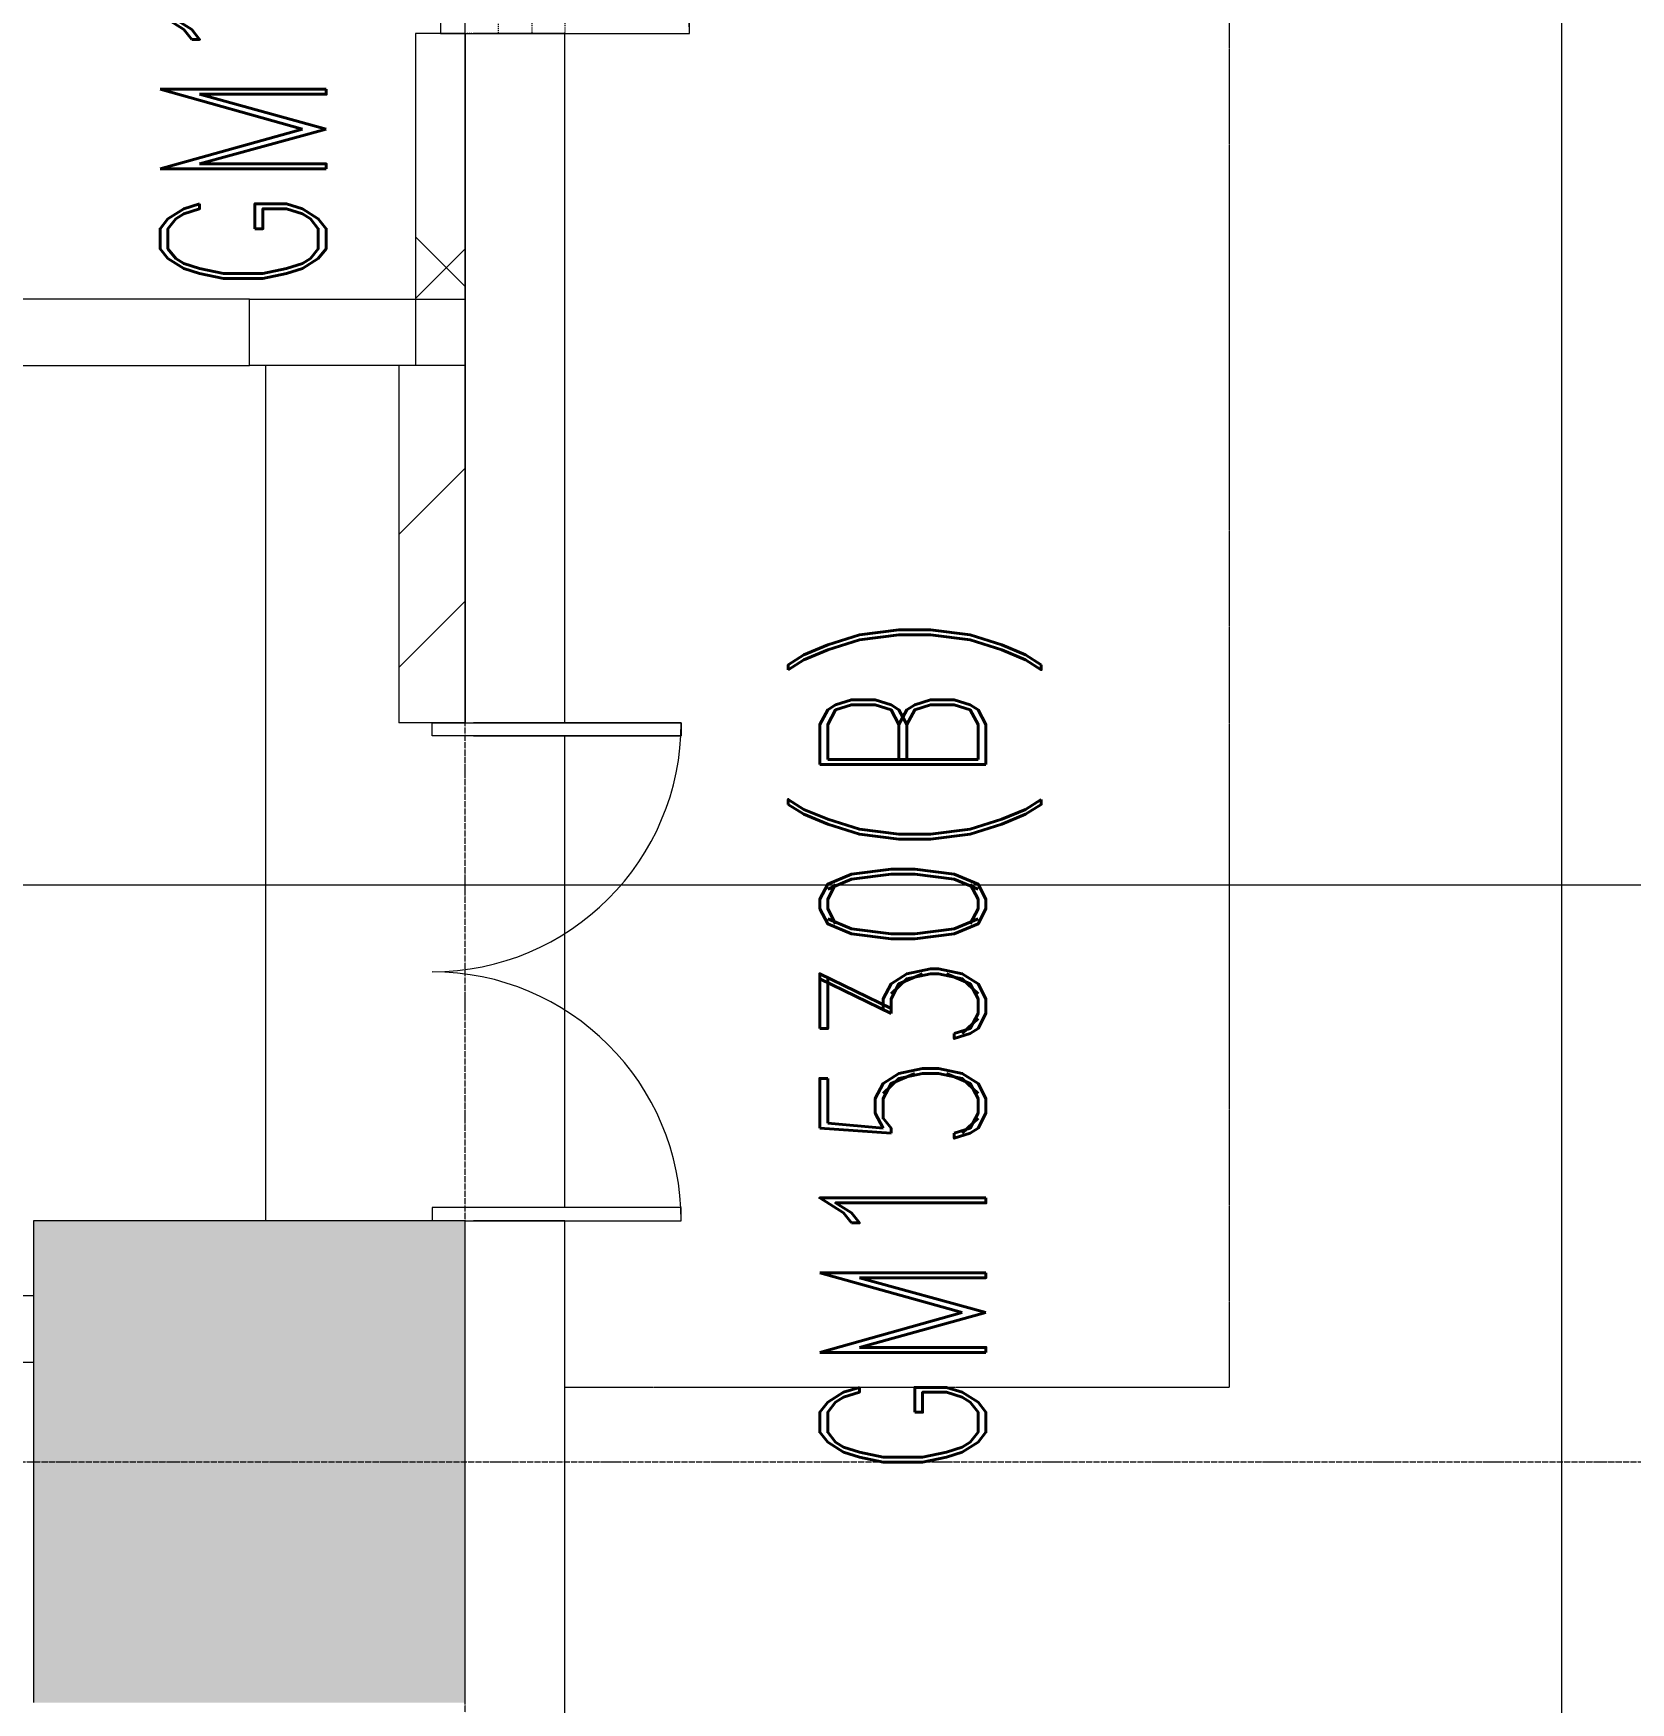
# Model space of a CAD drawing. Header units: millimetres. Extents: x -76632 to 443185, y -33181 to 192400.
# Drawn here: x 291500 to 296308, y 114475 to 119500 of the extents above; entities that cross this region are included whole.
import ezdxf

# ---------------------------------------------------------------- set-up
doc = ezdxf.new("R2010")
doc.units = ezdxf.units.MM
for name, pattern in [('1_1', [2, 1, -1]), ('划线', [6.36, 3.18, -3.18]), ('轴网线', [22.04, 18.38, -1.83, 0, -1.83])]:
    doc.linetypes.add(name, pattern=pattern)
doc.layers.get('0').update_dxf_attribs({"color": 8})
for name, color, linetype, lineweight in [('A-AREA-IDEN', 8, 'Continuous', 9), ('A-DOOR', 8, 'Continuous', 5), ('A-DOOR-IDEN', 8, 'Continuous', 9), ('A-DOOR-OPNG', 8, 'Continuous', 5), ('A-GENM', 8, 'Continuous', 5), ('A-GLAZ', 8, 'Continuous', 5), ('A-GLAZ-HDLN', 8, '划线', 5), ('A-WALL', 8, 'Continuous', 5), ('A-WALL-FNSH', 8, 'Continuous', 9), ('A-WALL-PATT', 8, 'Continuous', 9), ('Q-CASE', 8, '1_1', 5), ('Q-SPCQ', 8, 'Continuous', 5), ('S-COLS', 8, 'Continuous', 5), ('S-GRID', 8, 'Continuous', 9), ('S-STRS', 8, 'Continuous', 5)]:
    doc.layers.add(name, color=color, linetype=linetype, lineweight=lineweight)
doc.styles.add('RomanD_1', font='romand__.ttf', dxfattribs={"width": 0.7, "height": 500})

# ---------------------------------------------------------------- blocks, each defined once
blk = doc.blocks.new('X-ST-F3-01-C-001_HLP2_rvt-1-LAY-1F-1_500-A')
at = {"layer": 'S-COLS', "true_color": 0x808080}
blk.add_hatch(color=8, dxfattribs=at).paths.add_polyline_path([(292329.7, 114475), (292800, 114475), (292800, 115925), (291500, 115925), (291500, 114475)], flags=0)
at = {"layer": 'S-COLS', "color": 7}
for p, q in [((292150, 118700), (292650, 118700)), ((292150, 118500), (292150, 118700)), ((292650, 118700), (292650, 118500)), ((292450, 118500), (292150, 118500)), ((292650, 118500), (292450, 118500))]:
    blk.add_line(p, q, dxfattribs=at)
at = {"layer": 'S-COLS', "color": 7, "lineweight": 9}
for p, q in [((292800, 115925), (291500, 115925)), ((291500, 115925), (291500, 114475)), ((292800, 114475), (292800, 115925))]:
    blk.add_line(p, q, dxfattribs=at)
blk = doc.blocks.new('AR-F3-00-STA-001_HLP2_rvt-1-LAY-1F-1_500-A')
at = {"layer": 'S-STRS', "lineweight": 15}
blk.add_line((292200, 115925), (292200, 118500), dxfattribs=at)
blk = doc.blocks.new('门-上方带亮子 - GM1530_C_-4888096-LAY-1F-1_500-A')
at = {"layer": 'A-DOOR'}
for p, q in [((-750, 0), (-750, -750)), ((-710, 0), (-750, 0)), ((-710, -750), (-710, 0)), ((710, -750), (710, 0)), ((710, 0), (750, 0)), ((750, 0), (750, -750)), ((-750, -100), (-750, -350)), ((-710, -350), (-710, -100)), ((710, -100), (710, -350)), ((750, -350), (750, -100)), ((-750, -350), (-750, -550)), ((-710, -550), (-710, -350)), ((710, -350), (710, -550)), ((750, -550), (750, -350)), ((-750, -550), (-750, -750)), ((-710, -750), (-710, -550)), ((710, -550), (710, -750)), ((750, -750), (750, -550)), ((-750, -750), (-710, -750)), ((-750, -750), (-710, -750)), ((750, -750), (710, -750)), ((710, -750), (750, -750))]:
    blk.add_line(p, q, dxfattribs=at)
for centre, start, end in [((-750, 0), 270, 360), ((750, 0), 180, 270)]:
    blk.add_arc(centre, 750, start, end, dxfattribs=at)
at = {"layer": 'A-DOOR-OPNG'}
for p, q in [((-750, -75), (-750, 75)), ((750, -75), (750, 75))]:
    blk.add_line(p, q, dxfattribs=at)
at = {"layer": 'A-GLAZ'}
for p, q in [((-750, -75), (0, -75)), ((0, -75), (750, -75))]:
    blk.add_line(p, q, dxfattribs=at)
blk = doc.blocks.new('坡道 - 坡道-3685624-LAY-1F-1_500-A')
at = {"layer": 'Q-SPCQ'}
for p, q in [((915, 0), (2335, 0)), ((915, 0), (2335, 0)), ((6450, -3000), (-6450, -3000)), ((6450, -3000), (-6450, -3000))]:
    blk.add_line(p, q, dxfattribs=at)
blk = doc.blocks.new('门-上方带亮子 - GM1530_B_-V67-LAY-1F-1_500-A')
at = {"layer": 'A-DOOR'}
for p, q in [((-710, 0), (-750, 0)), ((-710, -750), (-710, 0)), ((710, -750), (710, 0)), ((710, 0), (750, 0)), ((750, 0), (750, -750)), ((-750, -100), (-750, -750)), ((-750, -125), (-750, -350)), ((-710, -350), (-710, -125)), ((710, -125), (710, -350)), ((750, -350), (750, -125)), ((-750, -350), (-750, -550)), ((-710, -550), (-710, -350)), ((710, -350), (710, -550)), ((750, -550), (750, -350)), ((-750, -550), (-750, -750)), ((-710, -750), (-710, -550)), ((710, -550), (710, -750)), ((750, -750), (750, -550)), ((-750, -750), (-710, -750)), ((-750, -750), (-710, -750)), ((750, -750), (710, -750)), ((710, -750), (750, -750))]:
    blk.add_line(p, q, dxfattribs=at)
for centre, start, end in [((-750, 0), 270, 360), ((750, 0), 180, 270)]:
    blk.add_arc(centre, 750, start, end, dxfattribs=at)
at = {"layer": 'A-DOOR-OPNG'}
blk.add_line((750, -100), (750, 100), dxfattribs=at)
blk = doc.blocks.new('混凝土雨棚1 - 混凝土雨棚-300mm-2000 2-4350888-LAY-1F-1_500-A')
at = {"layer": 'Q-CASE'}
for p, q in [((12050, 2000), (-12050, 2000)), ((12050, 0), (12050, 2000))]:
    blk.add_line(p, q, dxfattribs=at)
blk = doc.blocks.new('单扇窗- 上开 - C1512-4891592-LAY-1F-1_500-A')
at = {"layer": 'A-GLAZ-HDLN'}
for p, q in [((-750, -148.9), (-750, 151.1)), ((-750, 151.1), (750, 151.1)), ((750, 151.1), (750, -148.9)), ((-750, 51.1), (750, 51.1)), ((750, -48.9), (-750, -48.9)), ((750, -148.9), (-750, -148.9))]:
    blk.add_line(p, q, dxfattribs=at)

msp = doc.modelspace()

# ---------------------------------------------------------------- hatches: boundary and pattern name
at = {"layer": 'A-WALL-PATT', "lineweight": 5, "transparency": 33554687}
h = msp.add_hatch(dxfattribs=at)
h.set_pattern_fill('FP_11', color=256, style=0, pattern_type=2)
h.set_pattern_definition([(45, (-4e-09, 0), (-1060.66, 1060.66), []), (135, (-4e-09, 0), (-1060.66, -1060.66), [])])
h.paths.add_polyline_path([(292650, 118700), (292800, 118700), (292800, 119500), (292650, 119500)], flags=0)
h.paths.add_polyline_path([(292650, 121000), (292800, 121000), (292800, 121675), (292650, 121675), (292650, 121550)], flags=0)
h.paths.add_polyline_path([(292800, 123125), (292800, 123425), (292650, 123425), (292650, 123125), (292768.4, 123125)], flags=0)
h.paths.add_polyline_path([(292650, 124625), (292800, 124625), (292800, 127375), (292650, 127375), (292650, 125595.2)], flags=0)
h.paths.add_polyline_path([(292650, 128575), (292800, 128575), (292800, 128875), (292650, 128875)], flags=0)
h.paths.add_polyline_path([(292672, 130325), (292800, 130325), (292800, 130625), (292650, 130625), (292650, 130325)], flags=0)
h.paths.add_polyline_path([(292650, 131825), (292800, 131825), (292800, 134575), (292650, 134575)], flags=0)
h.paths.add_polyline_path([(292650, 135775), (292800, 135775), (292800, 136075), (292650, 136075)], flags=0)
h.paths.add_polyline_path([(292800, 137525), (292800, 137825), (292650, 137825), (292650, 137525), (292672, 137525)], flags=0)
h.paths.add_polyline_path([(292800, 139025), (292800, 141475), (292650, 141475), (292650, 139025)], flags=0)
h.paths.add_polyline_path([(292750, 142975), (292800, 142975), (292800, 143275), (292650, 143275), (292650, 142975)], flags=0)
h = msp.add_hatch(dxfattribs=at)
h.set_pattern_fill('FP_10', color=256, style=0, pattern_type=2)
h.set_pattern_definition([(45, (-4e-09, 0), (-1325.825, 1325.825), []), (45, (-4e-09, 400), (-1325.825, 1325.825), []), (45, (-4e-09, 1300), (-1325.825, 1325.825), [1875, -625])])
h.paths.add_polyline_path([(292800, 117425), (292800, 118500), (292600, 118500), (292600, 117425)], flags=0)

# ---------------------------------------------------------------- linework, layer by layer
at = {"layer": 'A-AREA-IDEN', "lineweight": 18, "transparency": 33554687}
msp.add_line((290440.2, 116936.5), (297975.3, 116936.5), dxfattribs=at)
at = {"layer": 'A-WALL', "lineweight": 9, "transparency": 33554687}
for p, q in [((292650, 119500), (292650, 118700)), ((292800, 119500), (292800, 118700)), ((292800, 118700), (292800, 119500)), ((292150, 118700), (291100, 118700)), ((292800, 118500), (292800, 118700)), ((291300, 118500), (292150, 118500)), ((292600, 118500), (292600, 117425)), ((292800, 118500), (292800, 117425)), ((292800, 117425), (292800, 118500)), ((291500, 115700), (289800, 115700)), ((289800, 115500), (291500, 115500))]:
    msp.add_line(p, q, dxfattribs=at)
at = {"layer": 'A-WALL', "transparency": 33554687}
for p, q in [((292650, 118700), (292800, 118700)), ((292800, 118500), (292650, 118500))]:
    msp.add_line(p, q, dxfattribs=at)
at = {"layer": 'A-WALL-FNSH', "lineweight": 5, "transparency": 33554687}
for p, q in [((293100, 119500), (292825, 119500)), ((293100, 117425), (293100, 119500)), ((292800, 118700), (292800, 118500)), ((292825, 117425), (293100, 117425)), ((293100, 115925), (292825, 115925)), ((293100, 114100), (293100, 115925))]:
    msp.add_line(p, q, dxfattribs=at)
at = {"layer": 'S-GRID', "linetype": '轴网线', "transparency": 33554687}
for p, q in [((292800, -17706.2), (292800, 174400)), ((-16000, 115200), (308800, 115200))]:
    msp.add_line(p, q, dxfattribs=at)

# ---------------------------------------------------------------- block references
at = {"lineweight": 5, "transparency": 33554687}
for name in ['X-ST-F3-01-C-001_HLP2_rvt-1-LAY-1F-1_500-A', 'AR-F3-00-STA-001_HLP2_rvt-1-LAY-1F-1_500-A']:
    msp.add_blockref(name, (0, 0), dxfattribs=at)
at = {"layer": 'A-DOOR', "transparency": 33554687, "rotation": 90}
for name, p in [('门-上方带亮子 - GM1530_C_-4888096-LAY-1F-1_500-A', (292725, 120250)), ('门-上方带亮子 - GM1530_B_-V67-LAY-1F-1_500-A', (292700, 116675))]:
    msp.add_blockref(name, p, dxfattribs=at)
at = {"layer": 'A-GENM', "transparency": 33554687, "rotation": 270}
msp.add_blockref('混凝土雨棚1 - 混凝土雨棚-300mm-2000 2-4350888-LAY-1F-1_500-A', (293100, 127475), dxfattribs=at)
at = {"layer": 'A-GLAZ', "transparency": 33554687, "rotation": 270}
msp.add_blockref('单扇窗- 上开 - C1512-4891592-LAY-1F-1_500-A', (292948.9, 120250), dxfattribs=at)
at = {"layer": 'Q-SPCQ', "transparency": 33554687, "rotation": 90}
msp.add_blockref('坡道 - 坡道-3685624-LAY-1F-1_500-A', (293100, 115050), dxfattribs=at)

# ---------------------------------------------------------------- texts
at = {"layer": 'A-DOOR-IDEN', "transparency": 33554687, "char_height": 500, "attachment_point": 1, "rotation": 90, "style": 'RomanD_1'}
for s, insert, width in [('GM1530(C)', (291881.3, 118716.9), 3647.678), ('GM1530(B)', (293867.1, 115154.1), 3619.619)]:
    msp.add_mtext(s, dxfattribs=dict(at, insert=insert, width=width))

doc.saveas('drawing.dxf')
